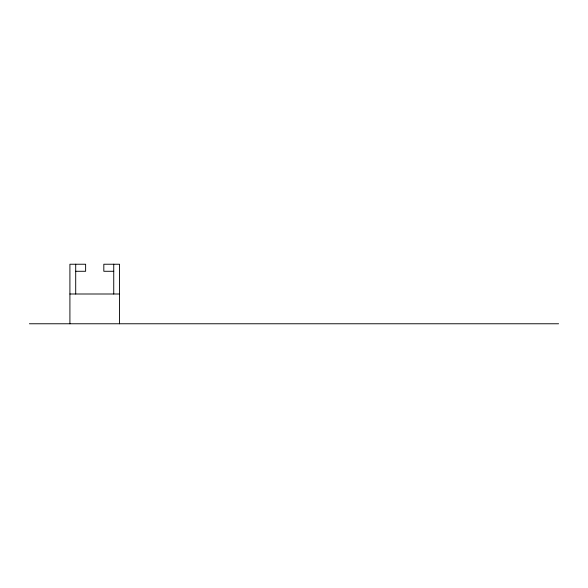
<?xml version="1.0" encoding="UTF-8"?>
<svg xmlns="http://www.w3.org/2000/svg" width="588" height="588" viewBox="0 0 588 588"><rect width="100%" height="100%" fill="white"/><g stroke="black" fill="none" stroke-linecap="round" stroke-linejoin="round"><path stroke-width="0.88" d="M75.705 271.281L85.627 271.281L85.627 264.233L69.913 264.233L69.913 323.767M113.741 271.281L103.819 271.281L103.819 264.233L119.526 264.233L119.526 323.767M69.913 294L119.526 294M29.4 323.767L558.6 323.767M113.741 264.233L113.741 294M75.705 264.233L75.705 294"/></g></svg>
